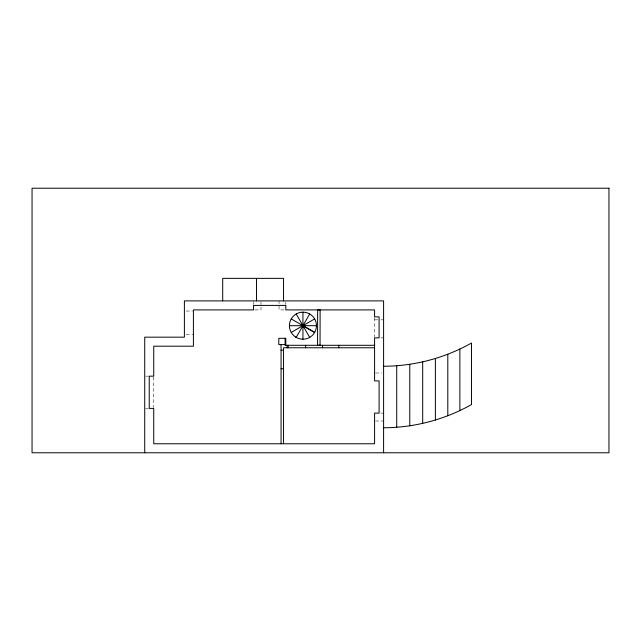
<?xml version="1.0" encoding="UTF-8"?>
<svg xmlns="http://www.w3.org/2000/svg" width="641" height="641" viewBox="0 0 641 641"><rect width="100%" height="100%" fill="white"/><g stroke="black" fill="none" stroke-linecap="round" stroke-linejoin="round"><path stroke-width="0.48" stroke-dasharray="3.21 2.4" d="M255.046 309.907L261.007 309.907L261.007 301.895M284.011 309.907L279.035 309.907L279.035 300.893M186.194 311.037L192.5 311.037M374.584 319.827L379.993 319.827M380.898 319.827L383.598 319.827M186.194 334.698L193.406 334.698M380.898 337.855L383.598 337.855M375.482 373.006L381.796 373.006M145.627 376.163L148.335 376.163M145.627 408.389L148.335 408.389M380.898 413.116L383.598 413.116M375.482 421.009L383.598 421.009M374.584 317.84L374.584 336.95M285.798 301.799L285.798 304.499M253.572 301.799L253.572 304.499M153.744 377.06L153.736 407.412"/><path stroke-width="0.96" d="M320.051 345.291L320.123 309.915L317.648 309.907L317.567 345.291L320.051 345.291M303.914 326.245L304.066 325.684A1.13 1.13 0 0 0 302.552 324.626A1.13 1.13 0 0 0 302.079 326.405A1.13 1.13 0 0 0 303.914 326.245L314.651 332.447L302.937 325.684L316.462 325.684M296.182 337.39L302.376 326.662M303.505 324.707L309.699 313.97M291.23 332.447L301.967 326.245M303.914 325.123L314.651 318.922M383.598 366.243C414.27 366.179 444.814 358.103 471.52 343.023L471.52 404.543C444.814 419.631 414.27 427.699 383.598 427.763M289.42 325.684L301.815 325.684M285.117 344.61L278.811 344.61L278.811 338.304L285.798 338.304L285.798 345.291M374.584 345.291L285.117 345.291L285.117 338.304M374.584 347.767L283.538 347.767L283.538 443.764M281.062 350.242L283.538 350.242M281.062 368.727L283.538 368.727M291.23 318.922L301.967 325.123M296.182 313.97L302.376 324.707M303.505 326.662L309.699 337.39M459.869 349.081L459.869 410.601M447.803 354.265L447.803 415.785M435.383 358.551L435.383 420.071M422.691 361.901L422.691 423.421M409.775 364.312L409.775 425.832M396.723 365.763L396.723 427.283M383.598 452.778L383.598 300.893L184.392 300.893L184.392 337.174L144.73 337.174L144.722 452.778M338.752 345.291L338.752 347.767M322.527 345.291L322.527 347.767M305.629 345.291L305.629 347.767M302.937 312.159L302.937 324.554M302.937 326.814L302.937 339.201M288.274 345.291L288.274 347.767M287.152 345.291L287.152 347.767M283.538 300.893L283.538 278.362L222.699 278.362L222.699 300.893M281.062 344.61L281.062 443.764M256.496 278.362L256.496 300.893M608.95 188.222L32.05 188.222L32.05 452.778L608.95 452.778L608.95 188.222M285.798 305.404L253.572 305.404L253.572 309.907L193.406 309.907L193.406 346.188L153.744 346.188L153.744 376.163L149.233 376.163L149.233 408.389L153.736 408.389L153.744 443.764L374.584 443.764L374.584 413.116L379.095 413.116L379.095 380.89L374.584 380.89L374.584 337.855L379.087 337.855L379.087 316.894L374.584 316.894L374.584 309.907L285.798 309.907L285.798 305.404M295.677 337.086A13.517 13.517 0 0 0 316.446 326.269A13.517 13.517 0 0 0 296.695 313.689A13.517 13.517 0 0 0 295.677 337.086"/></g></svg>
